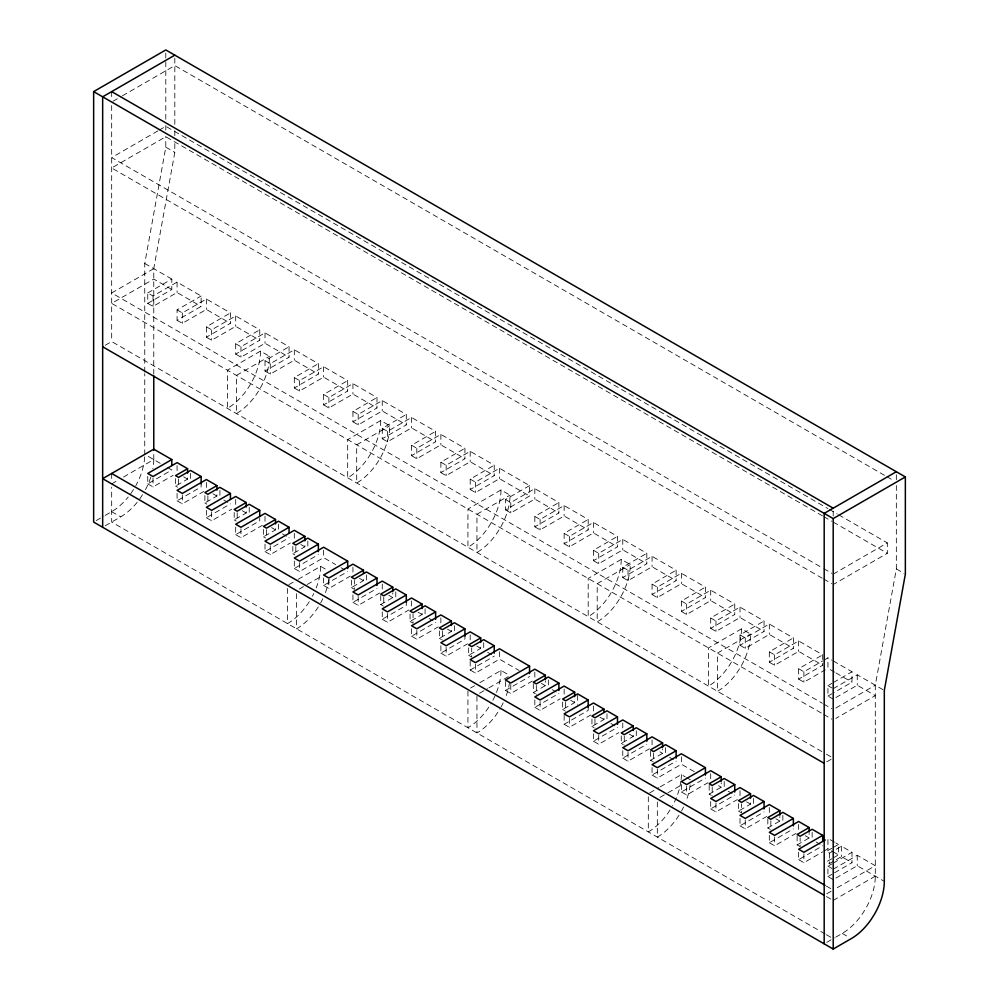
<?xml version="1.0" encoding="UTF-8"?>
<svg xmlns="http://www.w3.org/2000/svg" width="999" height="999" viewBox="0 0 999 999"><rect width="100%" height="100%" fill="white"/><g stroke="black" fill="none" stroke-linecap="round" stroke-linejoin="round"><path stroke-width="0.75" stroke-dasharray="5 3.75" d="M144.755 372.103L144.755 263.449L165.797 147.153L165.797 136.351M153.771 374.2L153.771 268.656L174.813 152.36L174.813 140.01M835.776 937.149L842.219 933.428A46.766 26.998 -60 0 0 862.362 913.91L865.609 908.74A46.766 26.998 -60 0 0 875.299 876.148L875.299 685.214L896.34 568.931L896.34 484.065M133.479 489.498L131.818 492.145A46.766 26.998 -60 0 1 129.146 495.816M142.495 494.705L140.834 497.352A46.766 26.998 -60 0 1 138.162 501.023M113.024 101.249L121.079 96.591M122.427 95.817L174.813 65.572L885.526 475.899M157.879 130.894L111.676 157.567L822.402 567.894M159.191 130.132L165.797 126.324L827.871 508.566M153.771 268.656L111.676 292.957L822.402 703.284M147.752 292.957L171.803 279.071L171.803 289.485L147.752 303.371L147.752 292.957L153.022 295.991L177.073 282.105L201.124 295.991L201.124 306.406L177.073 320.292L177.073 309.877L201.124 295.991M147.752 303.371L153.022 306.406L177.073 292.52L201.124 306.406M105.232 345.267L111.676 341.546L825.099 753.446M177.073 309.877L182.33 312.912L206.381 299.026L230.432 312.912L230.432 323.326L206.381 337.212L206.381 326.798L230.432 312.912M177.073 320.292L182.33 323.326L206.381 309.44L230.432 323.326M206.381 326.798L211.638 329.832L235.689 315.946L259.74 329.832L259.74 340.247L235.689 354.133L235.689 343.718L259.74 329.832M206.381 337.212L211.638 340.247L235.689 326.361L259.74 340.247M235.689 343.718L240.959 346.753L265.01 332.867L289.061 346.753L289.061 357.167L265.01 371.054L265.01 360.639L289.061 346.753M235.689 354.133L240.959 357.167L265.01 343.281L289.061 357.167M260.489 351.099L227.422 370.192L227.422 408.379A46.766 26.998 -60 0 0 260.489 351.099L269.518 356.306A46.766 26.998 -60 0 1 236.438 413.586L236.438 375.399L269.518 356.306M265.01 360.639L270.267 363.686L294.318 349.8L318.369 363.686L318.369 374.101L294.318 387.987L294.318 377.572L318.369 363.686M265.01 371.054L270.267 374.101L294.318 360.214L318.369 374.101M111.676 483.878L118.257 480.082M123.514 477.047L153.771 459.577L153.771 449.163M294.318 377.572L299.575 380.607L323.626 366.72L347.677 380.607L347.677 391.021L323.626 404.907L323.626 394.493L347.677 380.607M294.318 387.987L299.575 391.021L323.626 377.135L347.677 391.021M147.752 476.448L147.752 483.878L171.803 469.992L165.359 466.271M147.752 483.878L153.022 486.913L173.064 475.349M96.216 520.579L103.946 516.121M105.232 515.372L111.676 511.65A46.766 26.998 -60 0 0 128.209 496.99M105.232 525.786L120.704 516.858A46.766 26.998 -60 0 0 137.238 502.197M175.562 478.608L175.562 486.051L187.587 479.108L187.587 474.65M323.626 394.493L328.883 397.527L352.934 383.641L376.985 397.527L376.985 407.942L352.934 421.828L352.934 411.413L376.985 397.527M323.626 404.907L328.883 407.942L352.934 394.056L376.985 407.942M177.073 493.369L177.073 500.799L201.124 486.913L201.124 483.941M177.073 500.799L182.33 503.846L203.709 491.496M204.882 495.529L204.882 502.972L216.908 496.028L216.908 491.57M352.934 411.413L358.204 414.448L382.255 400.562L406.306 414.448L406.306 424.862L382.255 438.748L382.255 428.334L406.306 414.448M352.934 421.828L358.204 424.862L382.255 410.976L406.306 424.862M206.381 510.289L206.381 517.732L230.432 503.846M380.744 420.529L347.677 439.622L347.677 477.809A46.766 26.998 -60 0 0 380.744 420.529L389.772 425.736A46.766 26.998 -60 0 1 356.693 483.017L356.693 444.83L389.772 425.736M206.381 517.732L211.638 520.766L231.681 509.19M234.191 512.462L234.191 519.892L246.216 512.949L246.216 508.491M382.255 428.334L387.512 431.368L411.563 417.482L435.614 431.368L435.614 441.783L411.563 455.669L411.563 445.254L435.614 431.368M382.255 438.748L387.512 441.783L411.563 427.897L435.614 441.783M235.689 527.21L235.689 534.652L259.74 520.766L259.74 517.794M235.689 534.652L240.959 537.687L262.337 525.349M263.499 529.383L263.499 536.825L275.524 529.882L275.524 525.412M411.563 445.254L416.82 448.301L440.871 434.415L464.922 448.301L464.922 458.716L440.871 472.602L440.871 462.187L464.922 448.301M411.563 455.669L416.82 458.716L440.871 444.83L464.922 458.716M265.01 544.13L265.01 551.573L289.061 537.687M265.01 551.573L270.267 554.607L290.309 543.044M292.819 546.303L292.819 553.746L304.845 546.803L304.845 542.332M440.871 462.187L446.141 465.222L470.192 451.336L494.243 465.222L494.243 475.636L470.192 489.522L470.192 479.108L494.243 465.222M440.871 472.602L446.141 475.636L470.192 461.75L494.243 475.636M294.318 561.063L294.318 568.493L318.369 554.607M294.318 568.493L299.575 571.54L323.626 557.654L335.652 564.597M288.873 584.652L296.815 580.069M298.139 579.308L320.617 566.333L327.06 570.042M470.192 479.108L475.449 482.142L499.5 468.256L529.557 485.614L529.557 496.028L505.506 509.915L505.506 499.5L529.557 485.614M299.213 589.098L305.831 585.277M307.155 584.515L321.703 576.111M470.192 489.522L475.449 492.557L499.5 478.671L529.557 496.028M323.626 577.984L323.626 585.414L347.677 571.54M323.626 585.414L328.883 588.461L350.262 576.111M500.998 489.96L467.932 509.04L467.932 547.227A46.766 26.998 -60 0 0 500.998 489.96L510.027 495.167A46.766 26.998 -60 0 1 476.948 552.435L476.948 514.248L510.027 495.167M351.436 580.157L351.436 587.587L363.461 580.644L363.461 576.186M505.506 499.5L510.776 502.534L534.827 488.648L558.878 502.534L558.878 512.949L534.827 526.835L534.827 516.421L558.878 502.534M352.934 594.904L352.934 602.347L376.985 588.461M505.506 509.915L510.776 512.949L534.827 499.063L558.878 512.949M352.934 602.347L358.204 605.382L379.583 593.044M380.744 595.591L380.744 604.507L392.769 597.564L392.769 593.106M534.827 516.421L540.084 519.455L564.135 505.569L588.186 519.455L588.186 529.87L564.135 543.756L564.135 533.341L588.186 519.455M382.255 611.825L382.255 619.268L406.306 605.382L406.306 602.409M534.827 526.835L540.084 529.87L564.135 515.984L588.186 529.87M382.255 619.268L387.512 622.302L408.891 609.964M410.065 613.998L410.065 621.44L422.09 614.497L422.09 610.027M564.135 533.341L569.393 536.388L593.443 522.502L617.494 536.388L617.494 546.803L593.443 560.689L593.443 550.274L617.494 536.388M411.563 628.746L411.563 636.188L435.614 622.302M564.135 543.756L569.393 546.803L593.443 532.917L617.494 546.803M411.563 636.188L416.82 639.223L438.199 626.885M439.373 630.918L439.373 638.361L451.398 631.418L451.398 626.947M593.443 550.274L598.713 553.309L622.764 539.423L646.815 553.309L646.815 563.723L622.764 577.609L622.764 567.195L646.815 553.309M440.871 645.679L440.871 653.109L464.922 639.223L464.922 636.251M593.443 560.689L598.713 563.723L622.764 549.837L646.815 563.723M440.871 653.109L446.141 656.156L467.52 643.806M621.253 559.378L588.186 578.471L588.186 616.658A46.766 26.998 -60 0 0 621.253 559.378L630.282 564.585A46.766 26.998 -60 0 1 597.202 621.865L597.202 583.678L630.282 564.585M468.681 647.839L468.681 655.282L480.706 648.339L480.706 643.88M622.764 567.195L628.021 570.229L652.072 556.343L676.123 570.229L676.123 580.644L652.072 594.53L652.072 584.115L676.123 570.229M470.192 661.113L470.192 670.029L494.243 656.156M622.764 577.609L628.021 580.644L652.072 566.758L676.123 580.644M470.192 670.029L475.449 673.076L499.5 659.19L519.105 670.504M470.579 688.036L474.55 685.739M479.845 682.692L500.998 670.466L510.027 675.674M652.072 584.115L657.33 587.15L681.38 573.264L705.431 587.15L705.431 597.564L681.38 611.45L681.38 601.036L705.431 587.15M479.595 693.244L487.537 688.661M488.861 687.899L508.703 676.435M652.072 594.53L657.33 597.564L681.38 583.678L705.431 597.564M505.506 681.505L505.506 690.434L529.557 676.548M505.506 690.434L510.776 693.468L532.155 681.131M533.316 683.678L533.316 692.594L545.342 685.651L545.342 681.193M681.38 601.036L686.65 604.07L710.701 590.184L734.752 604.07L734.752 614.485L710.701 628.371L710.701 617.956L734.752 604.07M681.38 611.45L686.65 614.485L710.701 600.599L734.752 614.485M534.827 699.912L534.827 707.354L558.878 693.468M534.827 707.354L540.084 710.389L560.127 698.813M562.637 702.085L562.637 709.527L574.662 702.584L574.662 698.114M710.701 617.956L715.958 621.003L740.009 607.117L764.06 621.003L764.06 631.418L740.009 645.304L740.009 634.889L764.06 621.003M710.701 628.371L715.958 631.418L740.009 617.532L764.06 631.418M564.135 715.346L564.135 724.275L588.186 710.389L588.186 707.417M833.203 574.138L887.324 542.894L887.324 553.309L833.203 584.552M564.135 724.275L569.393 727.309L590.771 714.972M741.508 628.808L708.441 647.901L708.441 686.088A46.766 26.998 -60 0 0 741.508 628.808L750.536 634.015A46.766 26.998 -60 0 1 717.457 691.296L717.457 653.109L750.536 634.015M591.945 719.005L591.945 726.448L603.97 719.505L603.97 715.034M740.009 634.889L745.266 637.924L769.317 624.038L793.368 637.924L793.368 648.339L769.317 662.225L769.317 651.81L793.368 637.924M740.009 645.304L745.266 648.339L769.317 634.452L793.368 648.339M593.443 733.766L593.443 741.196L617.494 727.309M593.443 741.196L598.713 744.243L618.756 732.667M621.253 735.926L621.253 743.368L633.279 736.425L633.279 731.967M769.317 651.81L774.587 654.845L798.638 640.958L822.689 654.845L822.689 665.259L798.638 679.145L798.638 668.731L822.689 654.845M769.317 662.225L774.587 665.259L798.638 651.373L822.689 665.259M622.764 750.686L622.764 758.116L646.815 744.243M622.764 758.116L628.021 761.163L649.4 748.813M650.574 751.36L650.574 760.289L662.599 753.346L662.599 748.888M798.638 668.731L803.895 671.765L822.602 660.963M823.938 660.202L827.946 657.879L831.955 660.202M798.638 679.145L803.895 682.18L825.274 669.842M652.072 767.607L652.072 775.049L676.123 761.163M652.072 775.049L657.33 778.084L681.38 764.198L694.742 771.915M833.203 699.1L827.946 696.066L827.946 685.651L831.955 683.341M833.291 682.567L851.997 671.765L851.997 682.18L833.291 692.981M649.637 792.944L658.903 787.599M660.214 786.825L681.38 774.612L685.252 776.847M833.203 688.686L857.254 674.8L884.315 690.421M827.946 696.066L831.955 693.756M659.977 797.389L666.595 793.568M667.919 792.806L682.467 784.402M835.876 697.564L857.254 685.214L875.299 695.629L835.838 718.418M681.38 784.527L681.38 791.97L705.431 778.084M835.838 708.004L875.299 685.214M681.38 791.97L686.65 795.004L708.029 782.667M709.19 785.214L709.19 794.143L721.216 787.2L721.216 782.729M710.701 801.448L710.701 808.89L734.752 795.004M710.701 808.89L715.958 811.925L737.337 799.587M738.511 803.621L738.511 811.063L750.536 804.12L750.536 799.65M826.76 761.837L831.917 758.865M740.009 818.381L740.009 825.811L764.06 811.925M740.009 825.811L745.266 828.858L766.645 816.508M767.819 819.055L767.819 827.984L779.844 821.041L779.844 816.583M769.317 835.301L769.317 842.744L793.368 828.858M769.317 842.744L774.587 845.778L795.966 833.428M797.127 835.976L797.127 844.904L809.153 837.961L809.153 833.503M798.638 852.222L798.638 859.664L822.689 845.778M798.638 859.664L803.895 862.699L822.602 851.897M823.938 851.123L827.946 848.813L831.892 851.086M831.78 848.326L826.435 851.41L829.445 853.146L841.47 846.203L851.997 852.284L851.997 862.699L833.291 873.501M833.116 847.564L838.461 844.467L838.461 854.882L833.116 857.979M831.78 858.74L826.435 861.825L829.445 863.561L841.47 856.618L851.997 862.699M833.203 879.62L827.946 876.585L827.946 866.17L831.955 863.86M833.291 863.086L851.997 852.284M833.203 869.205L857.254 855.319L875.299 865.733L835.838 888.511M827.946 876.585L831.955 874.275M835.876 878.084L857.254 865.733L884.315 881.355M826.76 893.755L831.917 890.783M833.203 900.449L875.299 876.148M826.76 942.357L834.49 937.886M886.875 476.685L893.63 480.581M829.22 509.353L837.324 514.023M838.673 514.81L887.324 542.894M822.464 515.859L165.797 136.738L111.676 167.982L822.402 578.309M823.813 516.645L831.917 521.316M833.278 522.102L887.324 553.309M165.797 147.153L174.813 152.36M896.34 568.931L904.07 573.389M823.75 568.668L831.855 573.351M823.75 579.083L831.855 583.766M144.755 263.449L171.803 279.071M833.291 660.963L851.997 671.765M171.803 289.485L153.771 279.071L111.676 303.371L822.402 713.698M834.627 672.152L827.946 668.294L827.946 657.879M835.963 672.926L851.997 682.18M827.946 685.651L831.892 687.936M823.75 704.058L831.855 708.741M823.75 714.472L831.855 719.155M826.448 754.22L833.203 758.116M834.515 842.194L827.946 838.398L827.946 848.813M835.838 842.956L838.461 844.467M160.215 463.299L144.755 454.37L144.755 373.651M183.641 476.835L187.587 479.108M212.962 493.756L216.908 496.028M223.851 500.049L227.797 502.322M242.27 510.676L246.216 512.949M271.578 527.597L275.524 529.882M282.48 533.891L286.426 536.163M300.899 544.517L304.845 546.803M340.996 567.682L345.005 569.992M359.515 578.371L363.461 580.644M388.823 595.292L392.769 597.564M418.144 612.212L422.09 614.497M429.033 618.506L432.979 620.779M447.452 629.133L451.398 631.418M476.76 646.066L480.706 648.339M487.662 652.347L491.608 654.632M541.396 683.378L545.342 685.651M552.297 689.672L556.243 691.945M570.716 700.299L574.662 702.584M600.024 717.22L603.97 719.505M610.926 723.513L614.872 725.798M629.333 734.153L633.279 736.425M659.964 751.835L662.599 753.346M669.542 757.367L673.488 759.64M718.593 785.676L721.216 787.2M728.171 791.208L732.117 793.493M746.59 801.835L750.536 804.12M775.898 818.768L779.844 821.041M805.206 835.688L809.153 837.961M816.108 841.982L820.054 844.255M833.203 851.847L838.461 854.882M686.538 777.584L690.409 779.819M175.562 486.051L177.572 487.212M204.882 502.972L206.88 504.133M234.191 519.892L236.189 521.053M263.499 536.825L265.509 537.974M292.819 553.746L294.817 554.895M351.436 587.587L354.445 589.323L354.445 580.394M380.744 604.507L382.754 605.669M410.065 621.44L413.062 623.176L413.062 614.248M439.373 638.361L441.383 639.51M468.681 655.282L471.69 657.017L471.69 648.089M533.316 692.594L535.327 693.756M562.637 709.527L564.635 710.676M591.945 726.448L593.955 727.597M621.253 743.368L623.264 744.53M650.574 760.289L652.572 761.45M709.19 794.143L711.201 795.291M738.511 811.063L741.508 812.799L741.508 803.87M767.819 827.984L769.817 829.145M797.127 844.904L800.137 846.64L800.137 837.711M827.946 866.17L831.892 868.443M826.448 886.138L831.855 889.26M826.448 896.553L831.855 899.674M111.676 511.65L120.704 516.858M842.219 933.428L848.663 937.149M825.099 933.953L111.676 522.065L111.676 487.137M826.448 934.739L831.855 937.861M896.34 474.7L896.34 482.529M857.254 674.8L857.254 685.214M857.254 855.319L857.254 865.733M841.47 846.203L841.47 856.618M833.203 511.151L833.203 515.934M829.445 853.146L829.445 863.561M812.162 832.267L812.162 838.211M803.895 671.765L803.895 682.18M803.895 853.77L803.895 862.699M798.638 640.958L798.638 651.373M798.638 824.45L798.638 831.892M782.854 815.334L782.854 822.776M774.587 654.845L774.587 665.259M774.587 836.85L774.587 845.778M770.828 820.791L770.828 829.719M769.317 624.038L769.317 634.452M769.317 807.529L769.317 813.473M753.533 798.413L753.533 804.37M745.266 637.924L745.266 648.339M745.266 819.929L745.266 828.858M740.009 607.117L740.009 617.532M740.009 790.609L740.009 798.039M724.225 781.493L724.225 787.449M715.958 621.003L715.958 631.418M715.958 802.996L715.958 811.925M712.2 786.95L712.2 795.878M710.701 590.184L710.701 600.599M710.701 773.676L710.701 781.118M686.65 604.07L686.65 614.485M686.65 786.076L686.65 795.004M681.38 573.264L681.38 583.678M681.38 756.755L681.38 764.198M665.596 747.652L665.596 753.596M657.33 587.15L657.33 597.564M657.33 769.155L657.33 778.084M657.33 801.972L657.33 837.1A46.766 26.998 -60 0 0 680.719 812.412M653.571 753.096L653.571 762.025M652.072 556.343L652.072 566.758M652.072 739.834L652.072 745.791M648.314 796.765L648.314 831.892A46.766 26.998 -60 0 0 671.703 807.204M636.288 730.719L636.288 738.161M628.021 570.229L628.021 580.644M628.021 752.235L628.021 761.163M624.263 736.176L624.263 745.104M622.764 539.423L622.764 549.837M622.764 722.914L622.764 730.356M606.98 713.798L606.98 721.241M598.713 553.309L598.713 563.723M598.713 735.314L598.713 744.243M594.954 719.255L594.954 728.184M593.443 522.502L593.443 532.917M593.443 705.993L593.443 711.937M577.659 695.391L577.659 704.32M569.393 536.388L569.393 546.803M569.393 718.381L569.393 727.309M565.634 702.334L565.634 711.263M564.135 505.569L564.135 515.984M564.135 689.06L564.135 695.017M548.351 679.957L548.351 687.387M540.084 519.455L540.084 529.87M540.084 701.46L540.084 710.389M536.326 685.414L536.326 694.33M534.827 488.648L534.827 499.063M534.827 672.14L534.827 678.096M510.776 502.534L510.776 512.949M510.776 684.54L510.776 693.468M499.5 468.256L499.5 478.671M499.5 651.748L499.5 659.19M483.716 642.632L483.716 650.074M476.948 696.291L476.948 732.954A46.766 26.998 -60 0 0 500.337 708.266M475.449 482.142L475.449 492.557M475.449 664.148L475.449 673.076M470.192 451.336L470.192 461.75M470.192 634.827L470.192 640.771M467.932 691.083L467.932 727.747A46.766 26.998 -60 0 0 491.321 703.059M454.408 625.711L454.408 633.154M446.141 465.222L446.141 475.636M446.141 647.227L446.141 656.156M442.382 631.168L442.382 640.097M440.871 434.415L440.871 444.83M440.871 617.906L440.871 623.851M425.087 608.791L425.087 616.233M416.82 448.301L416.82 458.716M416.82 630.294L416.82 639.223M411.563 417.482L411.563 427.897M411.563 600.973L411.563 608.416M395.779 591.87L395.779 599.3M387.512 431.368L387.512 441.783M387.512 613.374L387.512 622.302M383.753 597.327L383.753 606.243M382.255 400.562L382.255 410.976M382.255 584.053L382.255 590.009M366.471 574.949L366.471 580.894M358.204 414.448L358.204 424.862M358.204 596.453L358.204 605.382M352.934 383.641L352.934 394.056M352.934 567.132L352.934 574.575M328.883 397.527L328.883 407.942M328.883 579.532L328.883 588.461M323.626 366.72L323.626 377.135M323.626 550.212L323.626 557.654M307.842 541.096L307.842 547.052M299.575 380.607L299.575 391.021M299.575 562.612L299.575 571.54M296.566 593.681L296.566 628.808A46.766 26.998 -60 0 0 319.955 604.133M295.816 546.553L295.816 553.995M294.318 349.8L294.318 360.214M294.318 533.291L294.318 540.721M287.55 588.473L287.55 623.601A46.766 26.998 -60 0 0 310.939 598.925M278.534 524.175L278.534 530.119M270.267 363.686L270.267 374.101M270.267 545.679L270.267 554.607M266.508 529.632L266.508 537.062M265.01 332.867L265.01 343.281M265.01 516.358L265.01 523.801M249.226 507.255L249.226 514.685M240.959 346.753L240.959 357.167M240.959 528.758L240.959 537.687M237.2 512.712L237.2 520.142M235.689 315.946L235.689 326.361M235.689 499.438L235.689 506.88M219.905 490.334L219.905 496.278M211.638 329.832L211.638 340.247M211.638 511.838L211.638 520.766M207.879 495.779L207.879 503.221M206.381 299.026L206.381 309.44M206.381 482.517L206.381 488.474M190.597 473.401L190.597 480.844M182.33 312.912L182.33 323.326M182.33 494.917L182.33 503.846M178.571 478.858L178.571 486.301M177.073 282.105L177.073 292.52M177.073 465.596L177.073 471.54M174.813 58.129L174.813 124.588M174.813 130.757L174.813 138.474M165.797 53.034L165.797 119.38M165.797 125.549L165.797 130.182M153.022 295.991L153.022 306.406M153.022 477.997L153.022 486.913M111.676 91.608L111.676 99.363M111.676 105.582L111.676 341.546M111.676 473.464L111.676 481.056M690.122 784.964A46.766 26.998 -60 0 1 685.976 801.473M683.566 807.005A46.766 26.998 -60 0 1 681.468 811.076M681.38 774.612A46.766 26.998 -60 0 1 681.106 779.757M680.943 781.081A46.766 26.998 -60 0 1 676.96 796.265M676.398 797.652A46.766 26.998 -60 0 1 672.452 805.868M329.008 579.345A46.766 26.998 -60 0 1 325.212 593.181M322.802 598.726A46.766 26.998 -60 0 1 320.704 602.797M320.617 566.333A46.766 26.998 -60 0 1 316.196 587.974M313.786 593.518A46.766 26.998 -60 0 1 312.412 596.241M153.771 459.577A46.766 26.998 -60 0 1 152.909 468.756M150.824 477.047A46.766 26.998 -60 0 1 144.081 492.17M144.68 456.918A46.766 26.998 -60 0 1 135.814 485.639M509.577 682.155A46.766 26.998 -60 0 1 505.594 697.327M503.184 702.871A46.766 26.998 -60 0 1 501.086 706.942M500.998 670.466A46.766 26.998 -60 0 1 492.794 700.386"/><path stroke-width="1.5" d="M93.644 91.608L165.797 49.95L905.356 476.935L905.356 574.138L884.315 690.421L884.315 881.355A46.766 26.998 -60 0 1 874.625 913.948L871.378 919.117A46.766 26.998 -60 0 1 851.248 938.635L833.203 949.05L93.644 522.065L93.644 91.608L833.203 518.593L905.356 476.935M174.813 55.157L102.66 96.816L102.66 527.272M171.803 465.534L171.803 459.577L147.752 473.464L153.022 476.511L177.073 462.624L187.587 468.693L187.587 473.151M187.587 468.693L175.562 475.636L178.571 477.372L190.597 470.429L201.124 476.511L201.124 483.941M201.124 476.511L177.073 490.384L182.33 493.431L206.381 479.545L216.908 485.614L216.908 490.084M216.908 485.614L204.882 492.557L207.879 494.293L219.905 487.35L230.432 493.431L230.432 499.375M230.432 493.431L206.381 507.317L211.638 510.352L235.689 496.466L246.216 502.534L246.216 507.005M246.216 502.534L234.191 509.478L237.2 511.213L249.226 504.27L259.74 510.352L259.74 516.296M259.74 510.352L235.689 524.238L240.959 527.272L265.01 513.386L275.524 519.468L275.524 523.926M275.524 519.468L263.499 526.411L266.508 528.146L278.534 521.203L289.061 527.272L289.061 533.229M289.061 527.272L265.01 541.158L270.267 544.193L294.318 530.307L304.845 536.388L304.845 540.846M304.845 536.388L292.819 543.331L295.816 545.067L307.842 538.124L318.369 544.193L318.369 551.635M318.369 544.193L294.318 558.079L299.575 561.126L323.626 547.24L347.677 561.126L347.677 568.556M347.677 561.126L323.626 574.999L328.883 578.046L352.934 564.16L363.461 570.229L363.461 573.214M363.461 570.229L351.436 577.172L354.445 578.908L366.471 571.965L376.985 578.046L376.985 585.476M376.985 578.046L352.934 591.932L358.204 594.967L382.255 581.081L392.769 587.15L392.769 591.62M392.769 587.15L380.744 594.093L383.753 595.829L395.779 588.886L406.306 594.967L406.306 602.409M406.306 594.967L382.255 608.853L387.512 611.888L411.563 598.001L422.09 604.083L422.09 608.541M422.09 604.083L410.065 611.026L413.062 612.762L425.087 605.819L435.614 611.888L435.614 619.33M435.614 611.888L411.563 625.774L416.82 628.808L440.871 614.922L451.398 621.003L451.398 625.461M451.398 621.003L439.373 627.946L442.382 629.682L454.408 622.739L464.922 628.808L464.922 636.251M464.922 628.808L440.871 642.694L446.141 645.741L470.192 631.855L480.706 637.924L480.706 642.382M480.706 637.924L468.681 644.867L471.69 646.603L483.716 639.66L494.243 645.741L494.243 653.171M494.243 645.741L470.192 659.615L475.449 662.662L499.5 648.776L529.557 666.133L529.557 673.563M529.557 666.133L505.506 680.019L510.776 683.054L534.827 669.168L545.342 675.237L545.342 679.707M896.34 471.728L824.187 513.386L824.187 943.843M545.342 675.237L533.316 682.18L536.326 683.915L548.351 676.972L558.878 683.054L558.878 690.496M558.878 683.054L534.827 696.94L540.084 699.974L564.135 686.088L574.662 692.17L574.662 696.628M574.662 692.17L562.637 699.113L565.634 700.848L577.659 693.905L588.186 699.974L588.186 707.417M588.186 699.974L564.135 713.86L569.393 716.895L593.443 703.009L603.97 709.09L603.97 712.062M603.97 709.09L591.945 716.033L594.954 717.769L606.98 710.826L617.494 716.895L617.494 724.337M617.494 716.895L593.443 730.781L598.713 733.828L622.764 719.942L633.279 726.011L633.279 730.469M633.279 726.011L621.253 732.954L624.263 734.69L636.288 727.747L646.815 733.828L646.815 741.258M646.815 733.828L622.764 747.714L628.021 750.749L652.072 736.862L662.599 742.931L662.599 747.402M662.599 742.931L650.574 749.874L653.571 751.61L665.596 744.667L676.123 750.749L676.123 758.179M676.123 750.749L652.072 764.635L657.33 767.669L681.38 753.783L705.431 767.669L705.431 775.112M705.431 767.669L681.38 781.555L686.65 784.59L710.701 770.704L721.216 776.785L721.216 781.243M721.216 776.785L709.19 783.728L712.2 785.464L724.225 778.521L734.752 784.59L734.752 792.032M734.752 784.59L710.701 798.476L715.958 801.51L740.009 787.624L750.536 793.706L750.536 798.164M750.536 793.706L738.511 800.649L741.508 802.384L753.533 795.441L764.06 801.51L764.06 808.953M764.06 801.51L740.009 815.396L745.266 818.443L769.317 804.557L779.844 810.626L779.844 815.084M779.844 810.626L767.819 817.569L770.828 819.305L782.854 812.362L793.368 818.443L793.368 825.873M793.368 818.443L769.317 832.329L774.587 835.364L798.638 821.478L809.153 827.547L809.153 832.017M809.153 827.547L797.127 834.49L800.137 836.225L812.162 829.282L822.689 835.364L822.689 841.308M822.689 835.364L798.638 849.25L803.895 852.284L825.274 839.947M111.676 91.608L833.203 508.179M102.66 346.753L824.187 763.323M171.803 459.577L153.771 449.163L102.66 478.671L824.187 895.241M111.676 473.464L825.099 885.351M833.203 518.593L833.203 949.05M153.771 375.761L153.771 450.262"/></g></svg>
